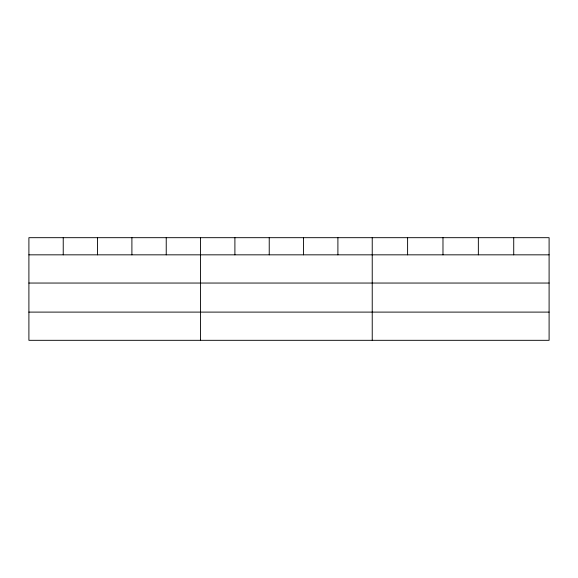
<?xml version="1.0" encoding="UTF-8"?>
<svg xmlns="http://www.w3.org/2000/svg" width="578" height="578" viewBox="0 0 578 578"><rect width="100%" height="100%" fill="white"/><g stroke="black" fill="none" stroke-linecap="round" stroke-linejoin="round"><path stroke-width="0.87" d="M549.1 283.047L549.1 237.681L28.9 237.681L28.9 340.319L549.1 340.319L549.1 283.047L28.9 283.047M28.9 254.833L549.1 254.833M28.9 312.106L549.1 312.106M513.726 237.681L513.726 254.833M478.353 237.681L478.353 254.833M442.979 237.681L442.979 254.833M407.606 237.681L407.606 254.833M372.232 237.681L372.232 340.319M337.899 237.681L337.899 254.833M303.566 237.681L303.566 254.833M269.232 237.681L269.232 254.833M234.899 237.681L234.899 254.833M200.566 237.681L200.566 340.319M166.233 237.681L166.233 254.833M131.9 237.681L131.9 254.833M97.566 237.681L97.566 254.833M63.233 237.681L63.233 254.833"/></g></svg>
